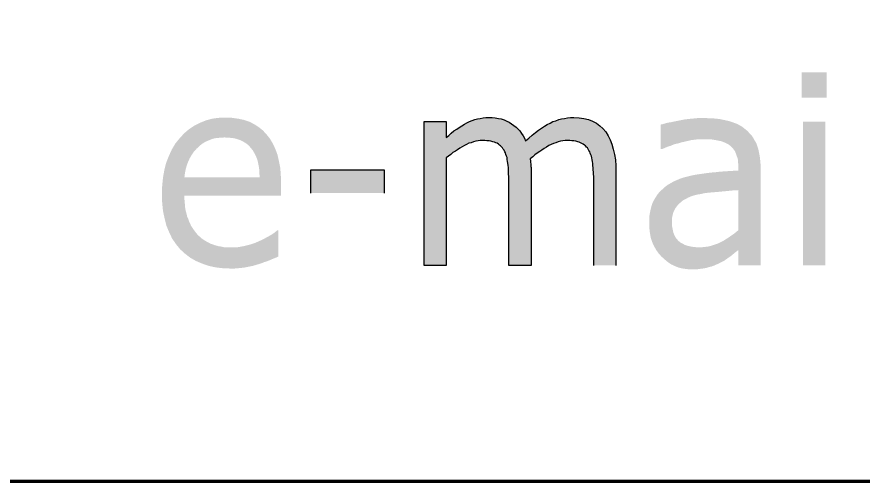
# Model space of a CAD drawing. Extents: x 489 to 720, y 1028 to 1176.
# Drawn here: x 689.001 to 691.658, y 1102.946 to 1104.411 of the extents above; entities that cross this region are included whole.
import ezdxf

# ---------------------------------------------------------------- set-up
doc = ezdxf.new("R2010")
doc.units = 0
doc.header["$MEASUREMENT"] = 0
doc.layers.add('M1280', color=7, linetype='Continuous')

msp = doc.modelspace()

# ---------------------------------------------------------------- hatches: boundary and pattern name
at = {"layer": 'M1280', "linetype": 'Continuous', "ltscale": 0.045455}
h = msp.add_hatch(color=7, dxfattribs=at)
h.paths.add_polyline_path([(691.4658, 1104.157), (691.4658, 1104.236), (691.544, 1104.236), (691.544, 1104.157)], flags=0)
h.paths.add_polyline_path([(691.4701, 1103.6301), (691.4701, 1104.0816), (691.5398, 1104.0816), (691.5398, 1103.6301)], flags=0)
h = msp.add_hatch(color=7, dxfattribs=at)
h.paths.add_polyline_path([(689.5269, 1103.849), (689.5269, 1103.8388), (689.5278, 1103.8287), (689.5286, 1103.8195), (689.5294, 1103.8094), (689.5311, 1103.8011), (689.5337, 1103.792), (689.5353, 1103.7837), (689.5387, 1103.7763), (689.5412, 1103.769), (689.5446, 1103.7616), (689.548, 1103.7543), (689.5522, 1103.7478), (689.5564, 1103.7414), (689.5606, 1103.7359), (689.5648, 1103.7304), (689.5698, 1103.7248), (689.5749, 1103.7202), (689.5799, 1103.7156), (689.5849, 1103.712), (689.5908, 1103.7083), (689.5967, 1103.7046), (689.6026, 1103.7018), (689.6085, 1103.6982), (689.6152, 1103.6963), (689.6219, 1103.6936), (689.6287, 1103.6917), (689.6354, 1103.6899), (689.643, 1103.689), (689.6505, 1103.6871), (689.6581, 1103.6871), (689.6657, 1103.6862), (689.6732, 1103.6862), (689.6833, 1103.6862), (689.6943, 1103.6871), (689.7052, 1103.689), (689.7153, 1103.6908), (689.7262, 1103.6936), (689.7363, 1103.6963), (689.7472, 1103.7), (689.7582, 1103.7046), (689.7682, 1103.7092), (689.7775, 1103.7138), (689.7859, 1103.7184), (689.7943, 1103.723), (689.801, 1103.7267), (689.8078, 1103.7313), (689.8136, 1103.7359), (689.8187, 1103.7405), (689.8221, 1103.7405), (689.8221, 1103.6577), (689.8136, 1103.654), (689.8044, 1103.6504), (689.796, 1103.6467), (689.7867, 1103.643), (689.7775, 1103.6402), (689.7691, 1103.6366), (689.7598, 1103.6338), (689.7506, 1103.6311), (689.7413, 1103.6283), (689.7321, 1103.6265), (689.7228, 1103.6246), (689.7128, 1103.6228), (689.7035, 1103.6219), (689.6934, 1103.6209), (689.6842, 1103.62), (689.6741, 1103.62), (689.6488, 1103.6209), (689.6253, 1103.6237), (689.6034, 1103.6283), (689.5824, 1103.6357), (689.5631, 1103.6439), (689.5454, 1103.654), (689.5286, 1103.6669), (689.5135, 1103.6807), (689.5, 1103.6973), (689.4882, 1103.7147), (689.479, 1103.734), (689.4706, 1103.7543), (689.4647, 1103.7772), (689.4597, 1103.8011), (689.4571, 1103.826), (689.4563, 1103.8536), (689.4571, 1103.8802), (689.4597, 1103.906), (689.4639, 1103.9299), (689.4698, 1103.9529), (689.4782, 1103.974), (689.4874, 1103.9942), (689.4983, 1104.0126), (689.5118, 1104.0292), (689.5261, 1104.0448), (689.5412, 1104.0577), (689.558, 1104.0687), (689.5757, 1104.0779), (689.5942, 1104.0853), (689.6135, 1104.0908), (689.6346, 1104.0935), (689.6564, 1104.0944), (689.6766, 1104.0935), (689.6959, 1104.0908), (689.7136, 1104.0871), (689.7304, 1104.0816), (689.7464, 1104.0733), (689.7607, 1104.0641), (689.7733, 1104.054), (689.7851, 1104.0411), (689.796, 1104.0273), (689.8052, 1104.0117), (689.8128, 1103.9951), (689.8195, 1103.9768), (689.8237, 1103.9575), (689.8279, 1103.9363), (689.8296, 1103.9142), (689.8305, 1103.8903), (689.8305, 1103.849)], flags=0)
h.paths.add_polyline_path([(689.7632, 1103.9069), (689.7624, 1103.9216), (689.7615, 1103.9354), (689.759, 1103.9483), (689.7565, 1103.9602), (689.7523, 1103.9712), (689.7472, 1103.9814), (689.7422, 1103.9906), (689.7355, 1103.9988), (689.7287, 1104.0071), (689.7203, 1104.0135), (689.7111, 1104.0191), (689.7018, 1104.0237), (689.6909, 1104.0273), (689.6791, 1104.0301), (689.6665, 1104.031), (689.6531, 1104.0319), (689.6396, 1104.031), (689.627, 1104.0301), (689.6144, 1104.0273), (689.6034, 1104.0227), (689.5925, 1104.0181), (689.5824, 1104.0117), (689.5732, 1104.0043), (689.5648, 1103.9961), (689.5564, 1103.9869), (689.5496, 1103.9768), (689.5437, 1103.9666), (689.5387, 1103.9556), (689.5345, 1103.9446), (689.5311, 1103.9326), (689.5286, 1103.9198), (689.5269, 1103.9069)], flags=0)
for points in [[(690.8125, 1103.6301), (690.8125, 1103.8876), (690.8125, 1103.894), (690.8125, 1103.9014), (690.8125, 1103.9087), (690.8117, 1103.9161), (690.8117, 1103.9225), (690.8108, 1103.9299), (690.8108, 1103.9363), (690.81, 1103.9437), (690.8092, 1103.9501), (690.8083, 1103.9565), (690.8075, 1103.962), (690.8066, 1103.9676), (690.805, 1103.9731), (690.8033, 1103.9777), (690.8016, 1103.9823), (690.7999, 1103.9869), (690.7974, 1103.9906), (690.7949, 1103.9951), (690.7924, 1103.9988), (690.7898, 1104.0016), (690.7865, 1104.0053), (690.7831, 1104.008), (690.7797, 1104.0108), (690.7755, 1104.0126), (690.7713, 1104.0154), (690.7671, 1104.0172), (690.7621, 1104.0181), (690.7562, 1104.02), (690.7503, 1104.0209), (690.7436, 1104.0209), (690.7369, 1104.0218), (690.7301, 1104.0218), (690.7226, 1104.0218), (690.715, 1104.0209), (690.7083, 1104.02), (690.7007, 1104.0181), (690.6931, 1104.0154), (690.6864, 1104.0126), (690.6788, 1104.0099), (690.6713, 1104.0062), (690.6645, 1104.0016), (690.657, 1103.997), (690.6494, 1103.9924), (690.6427, 1103.9878), (690.6351, 1103.9823), (690.6276, 1103.9768), (690.6208, 1103.9712), (690.6133, 1103.9648), (690.6133, 1103.963), (690.6141, 1103.9602), (690.6141, 1103.9575), (690.6141, 1103.9556), (690.6141, 1103.9529), (690.6149, 1103.9492), (690.6149, 1103.9464), (690.6149, 1103.9437), (690.6149, 1103.9409), (690.6158, 1103.9372), (690.6158, 1103.9345), (690.6158, 1103.9317), (690.6158, 1103.928), (690.6158, 1103.9253), (690.6158, 1103.9225), (690.6158, 1103.9188), (690.6158, 1103.6301), (690.546, 1103.6301), (690.546, 1103.8876), (690.546, 1103.8949), (690.546, 1103.9023), (690.546, 1103.9096), (690.5452, 1103.9161), (690.5452, 1103.9234), (690.5443, 1103.9308), (690.5443, 1103.9372), (690.5435, 1103.9437), (690.5426, 1103.951), (690.5418, 1103.9565), (690.5409, 1103.963), (690.5401, 1103.9685), (690.5384, 1103.9731), (690.5367, 1103.9786), (690.5351, 1103.9832), (690.5334, 1103.9869), (690.5309, 1103.9915), (690.5283, 1103.9951), (690.5258, 1103.9988), (690.5233, 1104.0025), (690.5199, 1104.0053), (690.5166, 1104.008), (690.5132, 1104.0108), (690.509, 1104.0135), (690.5048, 1104.0154), (690.5006, 1104.0172), (690.4955, 1104.0181), (690.4897, 1104.02), (690.4838, 1104.0209), (690.477, 1104.0209), (690.4703, 1104.0218), (690.4636, 1104.0218), (690.456, 1104.0218), (690.4493, 1104.0209), (690.4417, 1104.02), (690.435, 1104.0181), (690.4274, 1104.0154), (690.4207, 1104.0135), (690.4131, 1104.0099), (690.4064, 1104.0062), (690.3989, 1104.0025), (690.3921, 1103.9979), (690.3846, 1103.9933), (690.3778, 1103.9887), (690.3703, 1103.9841), (690.3635, 1103.9786), (690.356, 1103.9731), (690.3492, 1103.9676), (690.3492, 1103.6301), (690.2795, 1103.6301), (690.2795, 1104.0816), (690.3492, 1104.0816), (690.3492, 1104.0319), (690.3577, 1104.0384), (690.3652, 1104.0457), (690.3736, 1104.0522), (690.382, 1104.0577), (690.3896, 1104.0632), (690.398, 1104.0687), (690.4064, 1104.0733), (690.414, 1104.0779), (690.4224, 1104.0816), (690.4308, 1104.0853), (690.4392, 1104.088), (690.4476, 1104.0899), (690.456, 1104.0917), (690.4653, 1104.0935), (690.4737, 1104.0944), (690.4829, 1104.0944), (690.493, 1104.0944), (690.5031, 1104.0935), (690.5132, 1104.0917), (690.5216, 1104.0899), (690.5309, 1104.0871), (690.5393, 1104.0834), (690.5468, 1104.0797), (690.5544, 1104.0751), (690.562, 1104.0696), (690.5687, 1104.0641), (690.5746, 1104.0586), (690.5805, 1104.0522), (690.5855, 1104.0448), (690.5906, 1104.0374), (690.5948, 1104.0292), (690.5981, 1104.0209), (690.6091, 1104.0301), (690.6191, 1104.0393), (690.6292, 1104.0476), (690.6385, 1104.0549), (690.6486, 1104.0613), (690.6578, 1104.0669), (690.6662, 1104.0724), (690.6755, 1104.077), (690.6839, 1104.0816), (690.6931, 1104.0843), (690.7024, 1104.088), (690.7116, 1104.0899), (690.7209, 1104.0917), (690.7301, 1104.0935), (690.7394, 1104.0944), (690.7495, 1104.0944), (690.7663, 1104.0935), (690.7814, 1104.0917), (690.7957, 1104.088), (690.8083, 1104.0834), (690.8209, 1104.077), (690.8319, 1104.0687), (690.8411, 1104.0595), (690.8504, 1104.0494), (690.8579, 1104.0374), (690.8638, 1104.0246), (690.8697, 1104.0108), (690.8739, 1103.9951), (690.8781, 1103.9786), (690.8806, 1103.9611), (690.8815, 1103.9427), (690.8823, 1103.9234), (690.8823, 1103.6301)], [(689.9238, 1103.8572), (689.9238, 1103.9299), (690.1542, 1103.9299), (690.1542, 1103.8572)]]:
    msp.add_hatch(color=7, dxfattribs=at).paths.add_polyline_path(points, flags=0)
h = msp.add_hatch(color=7, dxfattribs=at)
h.paths.add_polyline_path([(691.2666, 1103.6301), (691.2666, 1103.6779), (691.264, 1103.6761), (691.2615, 1103.6743), (691.259, 1103.6724), (691.2556, 1103.6697), (691.2523, 1103.6669), (691.2489, 1103.6642), (691.2456, 1103.6614), (691.2422, 1103.6586), (691.238, 1103.6559), (691.2338, 1103.6531), (691.2304, 1103.6504), (691.2262, 1103.6476), (691.2228, 1103.6448), (691.2186, 1103.643), (691.2153, 1103.6412), (691.2111, 1103.6393), (691.2069, 1103.6366), (691.2027, 1103.6347), (691.1976, 1103.6329), (691.1926, 1103.6301), (691.1875, 1103.6283), (691.1825, 1103.6265), (691.1774, 1103.6255), (691.1716, 1103.6237), (691.1657, 1103.6219), (691.1598, 1103.6209), (691.1539, 1103.62), (691.1472, 1103.6191), (691.1404, 1103.6182), (691.1337, 1103.6173), (691.127, 1103.6173), (691.1194, 1103.6173), (691.106, 1103.6182), (691.0925, 1103.62), (691.0799, 1103.6228), (691.0681, 1103.6274), (691.0564, 1103.6329), (691.0454, 1103.6402), (691.0353, 1103.6485), (691.0253, 1103.6577), (691.016, 1103.6678), (691.0084, 1103.6789), (691.0017, 1103.6908), (690.9958, 1103.7037), (690.9916, 1103.7166), (690.9891, 1103.7304), (690.9874, 1103.7451), (690.9866, 1103.7607), (690.9866, 1103.7736), (690.9874, 1103.7855), (690.9891, 1103.7966), (690.9916, 1103.8076), (690.9941, 1103.8168), (690.9975, 1103.8269), (691.0017, 1103.8352), (691.0068, 1103.8434), (691.0118, 1103.8517), (691.0177, 1103.8591), (691.0244, 1103.8655), (691.0311, 1103.8719), (691.0387, 1103.8784), (691.0463, 1103.8839), (691.0547, 1103.8885), (691.0639, 1103.894), (691.0732, 1103.8977), (691.0833, 1103.9023), (691.0942, 1103.906), (691.1051, 1103.9087), (691.1161, 1103.9115), (691.1287, 1103.9142), (691.1404, 1103.9161), (691.1539, 1103.9179), (691.1674, 1103.9198), (691.1808, 1103.9216), (691.1943, 1103.9225), (691.2086, 1103.9244), (691.2228, 1103.9253), (691.2371, 1103.9262), (691.2514, 1103.9271), (691.2666, 1103.928), (691.2666, 1103.94), (691.2666, 1103.9464), (691.2657, 1103.9529), (691.2657, 1103.9584), (691.2649, 1103.9639), (691.2632, 1103.9694), (691.2615, 1103.974), (691.2598, 1103.9786), (691.2582, 1103.9832), (691.2565, 1103.9878), (691.254, 1103.9915), (691.2514, 1103.9951), (691.2481, 1103.9988), (691.2456, 1104.0016), (691.2422, 1104.0053), (691.238, 1104.008), (691.2346, 1104.0108), (691.2304, 1104.0126), (691.2271, 1104.0145), (691.2228, 1104.0163), (691.2186, 1104.0181), (691.2136, 1104.02), (691.2094, 1104.0209), (691.2044, 1104.0218), (691.1993, 1104.0227), (691.1943, 1104.0237), (691.1892, 1104.0246), (691.1833, 1104.0255), (691.1783, 1104.0255), (691.1724, 1104.0255), (691.1674, 1104.0264), (691.1615, 1104.0264), (691.1564, 1104.0264), (691.1497, 1104.0264), (691.1421, 1104.0255), (691.1346, 1104.0255), (691.1278, 1104.0246), (691.1194, 1104.0237), (691.1119, 1104.0218), (691.1035, 1104.02), (691.0959, 1104.0181), (691.0875, 1104.0163), (691.0791, 1104.0135), (691.0698, 1104.0117), (691.0614, 1104.0089), (691.053, 1104.0053), (691.0438, 1104.0025), (691.0353, 1103.9988), (691.0261, 1103.9951), (691.0227, 1103.9951), (691.0227, 1104.0724), (691.0278, 1104.0733), (691.0337, 1104.0751), (691.0404, 1104.077), (691.048, 1104.0788), (691.0555, 1104.0797), (691.0631, 1104.0816), (691.0723, 1104.0834), (691.0816, 1104.0853), (691.0908, 1104.0871), (691.1009, 1104.0889), (691.1102, 1104.0899), (691.1194, 1104.0908), (691.1287, 1104.0917), (691.1379, 1104.0926), (691.148, 1104.0926), (691.1573, 1104.0926), (691.1674, 1104.0926), (691.1783, 1104.0917), (691.1884, 1104.0917), (691.1976, 1104.0908), (691.2069, 1104.0899), (691.2161, 1104.088), (691.2245, 1104.0862), (691.2329, 1104.0843), (691.2405, 1104.0825), (691.2481, 1104.0797), (691.2556, 1104.077), (691.2632, 1104.0742), (691.2699, 1104.0705), (691.2767, 1104.0669), (691.2826, 1104.0623), (691.2884, 1104.0577), (691.2943, 1104.0531), (691.2994, 1104.0476), (691.3044, 1104.042), (691.3095, 1104.0365), (691.3137, 1104.0301), (691.317, 1104.0237), (691.3212, 1104.0172), (691.3246, 1104.0099), (691.3271, 1104.0025), (691.3296, 1103.9942), (691.3313, 1103.986), (691.333, 1103.9768), (691.3347, 1103.9676), (691.3355, 1103.9575), (691.3364, 1103.9473), (691.3364, 1103.9363), (691.3364, 1103.6301)], flags=0)
h.paths.add_polyline_path([(691.2666, 1103.8664), (691.2582, 1103.8655), (691.2498, 1103.8655), (691.2414, 1103.8646), (691.2321, 1103.8637), (691.2228, 1103.8628), (691.2128, 1103.8618), (691.2027, 1103.8609), (691.1926, 1103.86), (691.1816, 1103.8591), (691.1716, 1103.8582), (691.1623, 1103.8572), (691.1539, 1103.8554), (691.1455, 1103.8536), (691.1379, 1103.8526), (691.1312, 1103.8508), (691.1245, 1103.849), (691.1169, 1103.8462), (691.1102, 1103.8434), (691.1035, 1103.8398), (691.0976, 1103.837), (691.0917, 1103.8333), (691.0866, 1103.8287), (691.0808, 1103.8241), (691.0765, 1103.8195), (691.0723, 1103.814), (691.0681, 1103.8085), (691.0656, 1103.803), (691.0623, 1103.7966), (691.0606, 1103.7892), (691.0589, 1103.7818), (691.058, 1103.7736), (691.058, 1103.7653), (691.058, 1103.7561), (691.0597, 1103.7469), (691.0614, 1103.7386), (691.0631, 1103.7313), (691.0665, 1103.7239), (691.0698, 1103.7175), (691.074, 1103.712), (691.0791, 1103.7064), (691.085, 1103.7018), (691.0917, 1103.6982), (691.0984, 1103.6945), (691.106, 1103.6917), (691.1144, 1103.6899), (691.1236, 1103.6881), (691.1337, 1103.6871), (691.1447, 1103.6871), (691.1531, 1103.6871), (691.1623, 1103.6881), (691.1707, 1103.689), (691.1791, 1103.6908), (691.1875, 1103.6936), (691.1951, 1103.6963), (691.2035, 1103.6991), (691.2111, 1103.7028), (691.2186, 1103.7064), (691.2254, 1103.711), (691.2329, 1103.7156), (691.2397, 1103.7202), (691.2464, 1103.7248), (691.2531, 1103.7294), (691.2598, 1103.7349), (691.2666, 1103.7405), (691.2666, 1103.7395)], flags=0)

# ---------------------------------------------------------------- linework, layer by layer
at = {"layer": 'M1280', "color": 7, "linetype": 'Continuous', "ltscale": 0.045455, "const_width": 0.0112}
msp.add_lwpolyline([(675.0281, 1118.0131), (675.0281, 1120.0154), (720.2213, 1120.0154), (720.2213, 1102.9517), (675.0281, 1102.9517)], dxfattribs=at)
at = {"layer": 'M1280', "color": 7, "linetype": 'Continuous', "ltscale": 0.045455}
for points in [[(690.8125, 1103.6301), (690.8125, 1103.8876), (690.8125, 1103.894), (690.8125, 1103.9014), (690.8125, 1103.9087), (690.8117, 1103.9161), (690.8117, 1103.9225), (690.8108, 1103.9299), (690.8108, 1103.9363), (690.81, 1103.9437), (690.8092, 1103.9501), (690.8083, 1103.9565), (690.8075, 1103.962), (690.8066, 1103.9676), (690.805, 1103.9731), (690.8033, 1103.9777), (690.8016, 1103.9823), (690.7999, 1103.9869), (690.7974, 1103.9906), (690.7949, 1103.9951), (690.7924, 1103.9988), (690.7898, 1104.0016), (690.7865, 1104.0053), (690.7831, 1104.008), (690.7797, 1104.0108), (690.7755, 1104.0126), (690.7713, 1104.0154), (690.7671, 1104.0172), (690.7621, 1104.0181), (690.7562, 1104.02), (690.7503, 1104.0209), (690.7436, 1104.0209), (690.7369, 1104.0218), (690.7301, 1104.0218), (690.7226, 1104.0218), (690.715, 1104.0209), (690.7083, 1104.02), (690.7007, 1104.0181), (690.6931, 1104.0154), (690.6864, 1104.0126), (690.6788, 1104.0099), (690.6713, 1104.0062), (690.6645, 1104.0016), (690.657, 1103.997), (690.6494, 1103.9924), (690.6427, 1103.9878), (690.6351, 1103.9823), (690.6276, 1103.9768), (690.6208, 1103.9712), (690.6133, 1103.9648), (690.6133, 1103.963), (690.6141, 1103.9602), (690.6141, 1103.9575), (690.6141, 1103.9556), (690.6141, 1103.9529), (690.6149, 1103.9492), (690.6149, 1103.9464), (690.6149, 1103.9437), (690.6149, 1103.9409), (690.6158, 1103.9372), (690.6158, 1103.9345), (690.6158, 1103.9317), (690.6158, 1103.928), (690.6158, 1103.9253), (690.6158, 1103.9225), (690.6158, 1103.9188), (690.6158, 1103.6301), (690.546, 1103.6301), (690.546, 1103.8876), (690.546, 1103.8949), (690.546, 1103.9023), (690.546, 1103.9096), (690.5452, 1103.9161), (690.5452, 1103.9234), (690.5443, 1103.9308), (690.5443, 1103.9372), (690.5435, 1103.9437), (690.5426, 1103.951), (690.5418, 1103.9565), (690.5409, 1103.963), (690.5401, 1103.9685), (690.5384, 1103.9731), (690.5367, 1103.9786), (690.5351, 1103.9832), (690.5334, 1103.9869), (690.5309, 1103.9915), (690.5283, 1103.9951), (690.5258, 1103.9988), (690.5233, 1104.0025), (690.5199, 1104.0053), (690.5166, 1104.008), (690.5132, 1104.0108), (690.509, 1104.0135), (690.5048, 1104.0154), (690.5006, 1104.0172), (690.4955, 1104.0181), (690.4897, 1104.02), (690.4838, 1104.0209), (690.477, 1104.0209), (690.4703, 1104.0218), (690.4636, 1104.0218), (690.456, 1104.0218), (690.4493, 1104.0209), (690.4417, 1104.02), (690.435, 1104.0181), (690.4274, 1104.0154), (690.4207, 1104.0135), (690.4131, 1104.0099), (690.4064, 1104.0062), (690.3989, 1104.0025), (690.3921, 1103.9979), (690.3846, 1103.9933), (690.3778, 1103.9887), (690.3703, 1103.9841), (690.3635, 1103.9786), (690.356, 1103.9731), (690.3492, 1103.9676), (690.3492, 1103.6301), (690.2795, 1103.6301), (690.2795, 1104.0816), (690.3492, 1104.0816), (690.3492, 1104.0319), (690.3577, 1104.0384), (690.3652, 1104.0457), (690.3736, 1104.0522), (690.382, 1104.0577), (690.3896, 1104.0632), (690.398, 1104.0687), (690.4064, 1104.0733), (690.414, 1104.0779), (690.4224, 1104.0816), (690.4308, 1104.0853), (690.4392, 1104.088), (690.4476, 1104.0899), (690.456, 1104.0917), (690.4653, 1104.0935), (690.4737, 1104.0944), (690.4829, 1104.0944), (690.493, 1104.0944), (690.5031, 1104.0935), (690.5132, 1104.0917), (690.5216, 1104.0899), (690.5309, 1104.0871), (690.5393, 1104.0834), (690.5468, 1104.0797), (690.5544, 1104.0751), (690.562, 1104.0696), (690.5687, 1104.0641), (690.5746, 1104.0586), (690.5805, 1104.0522), (690.5855, 1104.0448), (690.5906, 1104.0374), (690.5948, 1104.0292), (690.5981, 1104.0209), (690.6091, 1104.0301), (690.6191, 1104.0393), (690.6292, 1104.0476), (690.6385, 1104.0549), (690.6486, 1104.0613), (690.6578, 1104.0669), (690.6662, 1104.0724), (690.6755, 1104.077), (690.6839, 1104.0816), (690.6931, 1104.0843), (690.7024, 1104.088), (690.7116, 1104.0899), (690.7209, 1104.0917), (690.7301, 1104.0935), (690.7394, 1104.0944), (690.7495, 1104.0944), (690.7663, 1104.0935), (690.7814, 1104.0917), (690.7957, 1104.088), (690.8083, 1104.0834), (690.8209, 1104.077), (690.8319, 1104.0687), (690.8411, 1104.0595), (690.8504, 1104.0494), (690.8579, 1104.0374), (690.8638, 1104.0246), (690.8697, 1104.0108), (690.8739, 1103.9951), (690.8781, 1103.9786), (690.8806, 1103.9611), (690.8815, 1103.9427), (690.8823, 1103.9234), (690.8823, 1103.6301)], [(689.9238, 1103.8572), (689.9238, 1103.9299), (690.1542, 1103.9299), (690.1542, 1103.8572)]]:
    msp.add_lwpolyline(points, dxfattribs=at)

doc.saveas('drawing.dxf')
